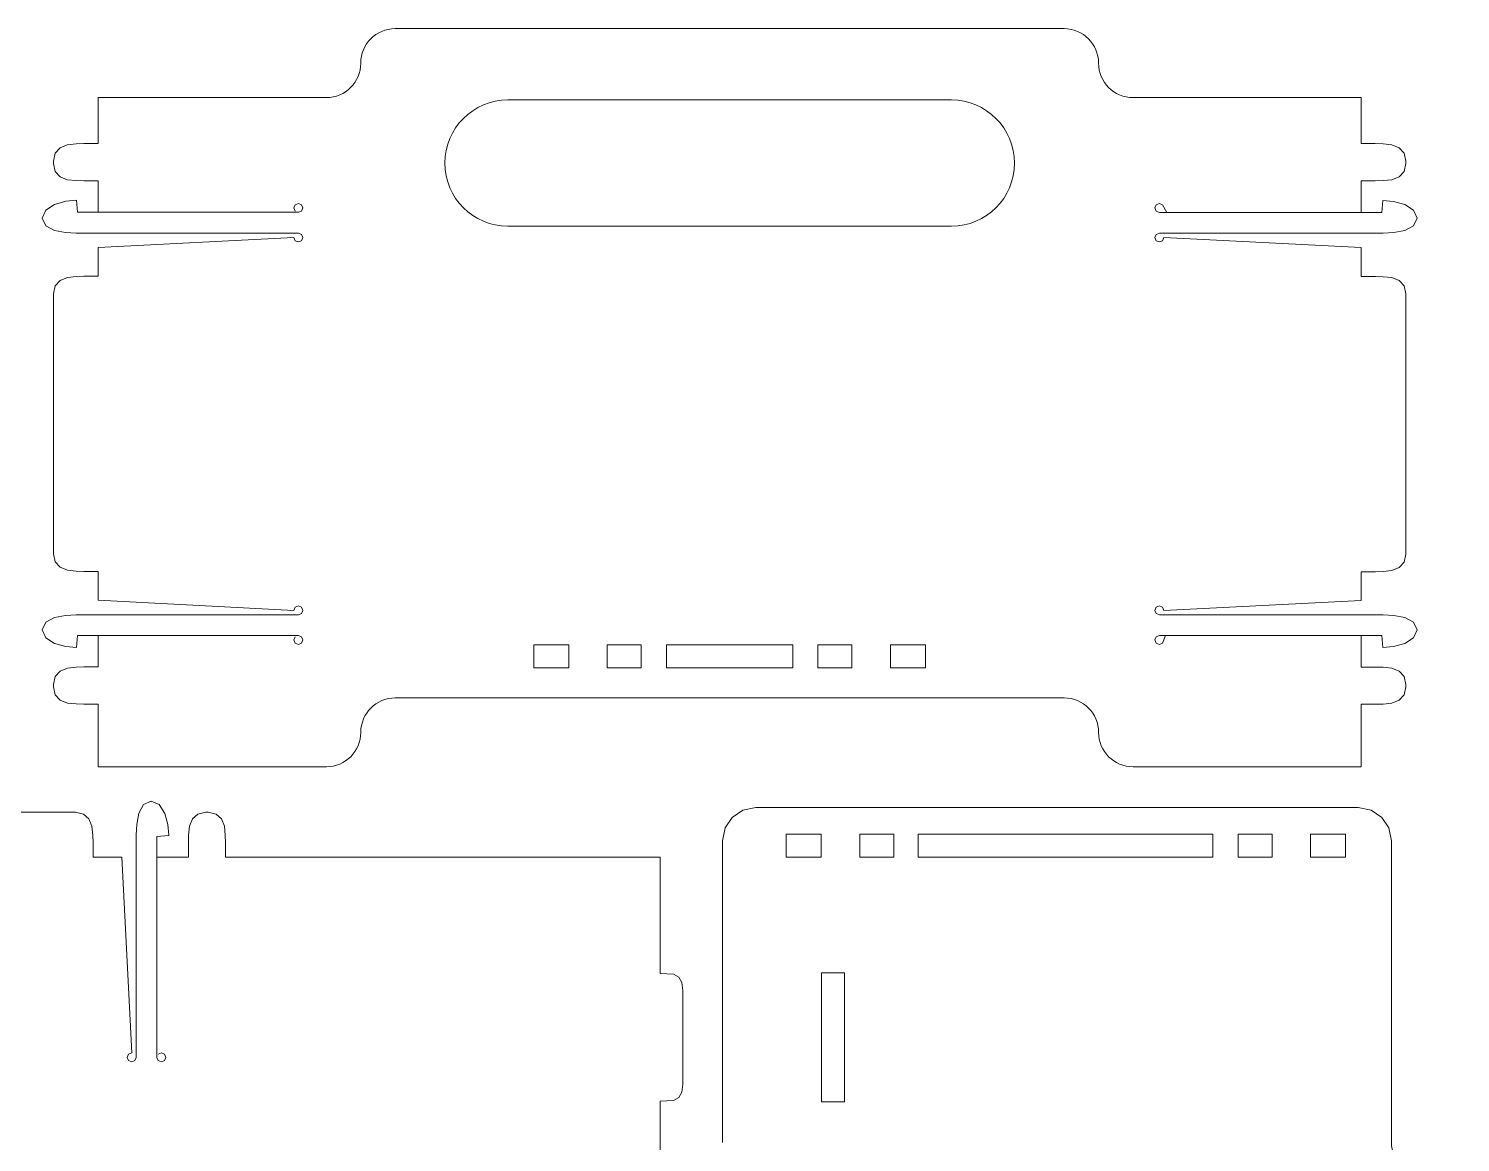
# Model space of a CAD drawing. Header units: millimetres. Extents: x -249 to 249, y -231 to 230.
# Drawn here: x 0 to 249.4, y 36.5 to 230.5 of the extents above; entities that cross this region are included whole.
import ezdxf

# ---------------------------------------------------------------- set-up
doc = ezdxf.new("R2010")
doc.units = ezdxf.units.MM
doc.header["$MEASUREMENT"] = 0
doc.layers.add('layer 1', color=7, linetype='Continuous')

msp = doc.modelspace()

# ---------------------------------------------------------------- linework, layer by layer
at = {"layer": 'layer 1', "lineweight": 9}
for points, knots in [([(63.8684, 230.4704), (60.5547, 230.4704), (57.8684, 227.7841), (57.8684, 224.4703), (57.8684, 224.4703), (57.8684, 221.1566), (55.1821, 218.4703), (51.8684, 218.4703)], [0, 0, 0, 0, 0.33333333, 0.33333333, 0.33333333, 0.33333333, 1, 1, 1, 1]), ([(192.4017, 218.4703), (189.088, 218.4703), (186.4017, 221.1566), (186.4017, 224.4703), (186.4017, 224.4703), (186.4017, 227.784), (183.7154, 230.4703), (180.4017, 230.4703)], [0, 0, 0, 0, 0.33333333, 0.33333333, 0.33333333, 0.33333333, 1, 1, 1, 1]), ([(51.8684, 218.4703), (51.8684, 218.4703), (12.1325, 218.4703), (12.1325, 218.4703), (12.1325, 218.4703), (12.1325, 218.4703), (12.1325, 210.4459), (12.1325, 210.4459), (12.1325, 210.4459), (12.1325, 210.4459), (9.6407, 210.4459), (9.6407, 210.4459), (9.6407, 210.4459), (9.6407, 210.4459), (8.2944, 210.3966), (8.2944, 210.3966), (8.2944, 210.3966), (8.2944, 210.3966), (6.7444, 210.2345), (6.7444, 210.2345), (6.7444, 210.2345), (6.7444, 210.2345), (5.4839, 209.7153), (5.4839, 209.7153), (5.4839, 209.7153), (5.4839, 209.7153), (4.6329, 208.7842), (4.6329, 208.7842), (4.6329, 208.7842), (4.6329, 208.7842), (4.319, 207.3882), (4.319, 207.3882), (4.319, 207.3882), (4.319, 207.3882), (4.319, 207.0132), (4.319, 207.0132), (4.319, 207.0132), (4.319, 207.0132), (4.6329, 205.6161), (4.6329, 205.6161), (4.6329, 205.6161), (4.6329, 205.6161), (5.4839, 204.6846), (5.4839, 204.6846), (5.4839, 204.6846), (5.4839, 204.6846), (6.7469, 204.1642), (6.7469, 204.1642), (6.7469, 204.1642), (6.7469, 204.1642), (8.2944, 204.0036), (8.2944, 204.0036), (8.2944, 204.0036), (8.2944, 204.0036), (9.6407, 203.9555), (9.6407, 203.9555), (9.6407, 203.9555), (9.6407, 203.9555), (12.1325, 203.9555), (12.1325, 203.9555), (12.1325, 203.9555), (12.1325, 203.9555), (12.1325, 198.4817), (12.1325, 198.4817)], [0, 0, 0, 0, 0.05882353, 0.05882353, 0.05882353, 0.05882353, 0.11764706, 0.11764706, 0.11764706, 0.11764706, 0.17647059, 0.17647059, 0.17647059, 0.17647059, 0.23529412, 0.23529412, 0.23529412, 0.23529412, 0.29411765, 0.29411765, 0.29411765, 0.29411765, 0.35294118, 0.35294118, 0.35294118, 0.35294118, 0.41176471, 0.41176471, 0.41176471, 0.41176471, 0.47058824, 0.47058824, 0.47058824, 0.47058824, 0.52941176, 0.52941176, 0.52941176, 0.52941176, 0.58823529, 0.58823529, 0.58823529, 0.58823529, 0.64705882, 0.64705882, 0.64705882, 0.64705882, 0.70588235, 0.70588235, 0.70588235, 0.70588235, 0.76470588, 0.76470588, 0.76470588, 0.76470588, 0.82352941, 0.82352941, 0.82352941, 0.82352941, 0.88235294, 0.88235294, 0.88235294, 0.88235294, 1, 1, 1, 1]), ([(83.5205, 218.0532), (77.4454, 218.0532), (72.5205, 213.1283), (72.5205, 207.0532), (72.5205, 207.0532), (72.5205, 200.9781), (77.4454, 196.0532), (83.5205, 196.0532)], [0, 0, 0, 0, 0.33333333, 0.33333333, 0.33333333, 0.33333333, 1, 1, 1, 1]), ([(160.7629, 196.0532), (166.838, 196.0532), (171.7629, 200.9781), (171.7629, 207.0532), (171.7629, 207.0532), (171.7629, 213.1283), (166.838, 218.0532), (160.7629, 218.0532)], [0, 0, 0, 0, 0.33333333, 0.33333333, 0.33333333, 0.33333333, 1, 1, 1, 1]), ([(232.1325, 198.4765), (232.1325, 198.4765), (232.1325, 203.9489), (232.1325, 203.9489), (232.1325, 203.9489), (232.1325, 203.9489), (234.6241, 203.9489), (234.6241, 203.9489), (234.6241, 203.9489), (234.6241, 203.9489), (235.9706, 203.9984), (235.9706, 203.9984), (235.9706, 203.9984), (235.9706, 203.9984), (237.5205, 204.1605), (237.5205, 204.1605), (237.5205, 204.1605), (237.5205, 204.1605), (238.7811, 204.681), (238.7811, 204.681), (238.7811, 204.681), (238.7811, 204.681), (239.6321, 205.6122), (239.6321, 205.6122), (239.6321, 205.6122), (239.6321, 205.6122), (239.946, 207.0081), (239.946, 207.0081), (239.946, 207.0081), (239.946, 207.0081), (239.946, 207.3858), (239.946, 207.3858), (239.946, 207.3858), (239.946, 207.3858), (239.6321, 208.7829), (239.6321, 208.7829), (239.6321, 208.7829), (239.6321, 208.7829), (238.7811, 209.7144), (238.7811, 209.7144), (238.7811, 209.7144), (238.7811, 209.7144), (237.518, 210.2343), (237.518, 210.2343), (237.518, 210.2343), (237.518, 210.2343), (235.9706, 210.3954), (235.9706, 210.3954), (235.9706, 210.3954), (235.9706, 210.3954), (234.6241, 210.4459), (234.6241, 210.4459), (234.6241, 210.4459), (234.6241, 210.4459), (232.1325, 210.4459), (232.1325, 210.4459), (232.1325, 210.4459), (232.1325, 210.4459), (232.1325, 218.4687), (232.1325, 218.4687), (232.1325, 218.4687), (232.1325, 218.4687), (192.4017, 218.4703), (192.4017, 218.4703)], [0, 0, 0, 0, 0.05882353, 0.05882353, 0.05882353, 0.05882353, 0.11764706, 0.11764706, 0.11764706, 0.11764706, 0.17647059, 0.17647059, 0.17647059, 0.17647059, 0.23529412, 0.23529412, 0.23529412, 0.23529412, 0.29411765, 0.29411765, 0.29411765, 0.29411765, 0.35294118, 0.35294118, 0.35294118, 0.35294118, 0.41176471, 0.41176471, 0.41176471, 0.41176471, 0.47058824, 0.47058824, 0.47058824, 0.47058824, 0.52941176, 0.52941176, 0.52941176, 0.52941176, 0.58823529, 0.58823529, 0.58823529, 0.58823529, 0.64705882, 0.64705882, 0.64705882, 0.64705882, 0.70588235, 0.70588235, 0.70588235, 0.70588235, 0.76470588, 0.76470588, 0.76470588, 0.76470588, 0.82352941, 0.82352941, 0.82352941, 0.82352941, 0.88235294, 0.88235294, 0.88235294, 0.88235294, 1, 1, 1, 1]), ([(47.0112, 128.3992), (47.0112, 128.3992), (47.5532, 128.6253), (47.5532, 128.6253), (47.5532, 128.6253), (47.5532, 128.6253), (47.7739, 129.1668), (47.7739, 129.1668), (47.7739, 129.1668), (47.7739, 129.1668), (47.5508, 129.7112), (47.5508, 129.7112), (47.5508, 129.7112), (47.5508, 129.7112), (47.0063, 129.9359), (47.0063, 129.9359), (47.0063, 129.9359), (47.0063, 129.9359), (46.4594, 129.7112), (46.4594, 129.7112), (46.4594, 129.7112), (46.4594, 129.7112), (46.2363, 129.1656), (46.2363, 129.1656), (46.2363, 129.1656), (46.2363, 129.1656), (12.1417, 130.9124), (12.1417, 130.9124), (12.1417, 130.9124), (12.1417, 130.9124), (12.1417, 135.9312), (12.1417, 135.9312), (12.1417, 135.9312), (12.1417, 135.9312), (9.65, 135.9312), (9.65, 135.9312), (9.65, 135.9312), (9.65, 135.9312), (8.3036, 135.9819), (8.3036, 135.9819), (8.3036, 135.9819), (8.3036, 135.9819), (6.7561, 136.143), (6.7561, 136.143), (6.7561, 136.143), (6.7561, 136.143), (5.4931, 136.6617), (5.4931, 136.6617), (5.4931, 136.6617), (5.4931, 136.6617), (4.6421, 137.5932), (4.6421, 137.5932), (4.6421, 137.5932), (4.6421, 137.5932), (4.3282, 138.9904), (4.3282, 138.9904), (4.3282, 138.9904), (4.3282, 138.9904), (4.3282, 184.3048), (4.3282, 184.3048), (4.3282, 184.3048), (4.3282, 184.3048), (4.6421, 185.6995), (4.6421, 185.6995), (4.6421, 185.6995), (4.6421, 185.6995), (5.4931, 186.6307), (5.4931, 186.6307), (5.4931, 186.6307), (5.4931, 186.6307), (6.7537, 187.1508), (6.7537, 187.1508), (6.7537, 187.1508), (6.7537, 187.1508), (8.3036, 187.3132), (8.3036, 187.3132), (8.3036, 187.3132), (8.3036, 187.3132), (9.65, 187.3623), (9.65, 187.3623), (9.65, 187.3623), (9.65, 187.3623), (12.1417, 187.3623), (12.1417, 187.3623), (12.1417, 187.3623), (12.1417, 187.3623), (12.1417, 192.3466), (12.1417, 192.3466), (12.1417, 192.3466), (12.1417, 192.3466), (46.2363, 194.0908), (46.2363, 194.0908), (46.2363, 194.0908), (46.2363, 194.0908), (46.4594, 193.5468), (46.4594, 193.5468), (46.4594, 193.5468), (46.4594, 193.5468), (47.0063, 193.3217), (47.0063, 193.3217), (47.0063, 193.3217), (47.0063, 193.3217), (47.5459, 193.5468), (47.5459, 193.5468), (47.5459, 193.5468), (47.5459, 193.5468), (47.7739, 194.0908), (47.7739, 194.0908), (47.7739, 194.0908), (47.7739, 194.0908), (47.5508, 194.6325), (47.5508, 194.6325), (47.5508, 194.6325), (47.5508, 194.6325), (47.0112, 194.8614), (47.0112, 194.8614), (47.0112, 194.8614), (47.0112, 194.8614), (8.2791, 194.8614), (8.2791, 194.8614), (8.2791, 194.8614), (8.2791, 194.8614), (6.4299, 194.9612), (6.4299, 194.9612), (6.4299, 194.9612), (6.4299, 194.9612), (4.5023, 195.343), (4.5023, 195.343), (4.5023, 195.343), (4.5023, 195.343), (2.9867, 196.1359), (2.9867, 196.1359), (2.9867, 196.1359), (2.9867, 196.1359), (2.3736, 197.4705), (2.3736, 197.4705), (2.3736, 197.4705), (2.3736, 197.4705), (2.9941, 198.8809), (2.9941, 198.8809), (2.9941, 198.8809), (2.9941, 198.8809), (4.5268, 199.8442), (4.5268, 199.8442), (4.5268, 199.8442), (4.5268, 199.8442), (6.4716, 200.3977), (6.4716, 200.3977), (6.4716, 200.3977), (6.4716, 200.3977), (8.3282, 200.5746), (8.3282, 200.5746), (8.3282, 200.5746), (8.3282, 200.5746), (8.3502, 200.5746), (8.3502, 200.5746), (8.3502, 200.5746), (8.3502, 200.5746), (8.5219, 198.4817), (8.5219, 198.4817), (8.5219, 198.4817), (8.5219, 198.4817), (47.0112, 198.4817), (47.0112, 198.4817), (47.0112, 198.4817), (47.0112, 198.4817), (47.5508, 198.7053), (47.5508, 198.7053), (47.5508, 198.7053), (47.5508, 198.7053), (47.7739, 199.2495), (47.7739, 199.2495), (47.7739, 199.2495), (47.7739, 199.2495), (47.5508, 199.7925), (47.5508, 199.7925), (47.5508, 199.7925), (47.5508, 199.7925), (47.0063, 200.0186), (47.0063, 200.0186), (47.0063, 200.0186), (47.0063, 200.0186), (46.4594, 199.7925), (46.4594, 199.7925), (46.4594, 199.7925), (46.4594, 199.7925), (46.2363, 199.2495), (46.2363, 199.2495)], [0, 0, 0, 0, 0.02083333, 0.02083333, 0.02083333, 0.02083333, 0.04166667, 0.04166667, 0.04166667, 0.04166667, 0.0625, 0.0625, 0.0625, 0.0625, 0.08333333, 0.08333333, 0.08333333, 0.08333333, 0.10416667, 0.10416667, 0.10416667, 0.10416667, 0.125, 0.125, 0.125, 0.125, 0.14583333, 0.14583333, 0.14583333, 0.14583333, 0.16666667, 0.16666667, 0.16666667, 0.16666667, 0.1875, 0.1875, 0.1875, 0.1875, 0.20833333, 0.20833333, 0.20833333, 0.20833333, 0.22916667, 0.22916667, 0.22916667, 0.22916667, 0.25, 0.25, 0.25, 0.25, 0.27083333, 0.27083333, 0.27083333, 0.27083333, 0.29166667, 0.29166667, 0.29166667, 0.29166667, 0.3125, 0.3125, 0.3125, 0.3125, 0.33333333, 0.33333333, 0.33333333, 0.33333333, 0.35416667, 0.35416667, 0.35416667, 0.35416667, 0.375, 0.375, 0.375, 0.375, 0.39583333, 0.39583333, 0.39583333, 0.39583333, 0.41666667, 0.41666667, 0.41666667, 0.41666667, 0.4375, 0.4375, 0.4375, 0.4375, 0.45833333, 0.45833333, 0.45833333, 0.45833333, 0.47916667, 0.47916667, 0.47916667, 0.47916667, 0.5, 0.5, 0.5, 0.5, 0.52083333, 0.52083333, 0.52083333, 0.52083333, 0.54166667, 0.54166667, 0.54166667, 0.54166667, 0.5625, 0.5625, 0.5625, 0.5625, 0.58333333, 0.58333333, 0.58333333, 0.58333333, 0.60416667, 0.60416667, 0.60416667, 0.60416667, 0.625, 0.625, 0.625, 0.625, 0.64583333, 0.64583333, 0.64583333, 0.64583333, 0.66666667, 0.66666667, 0.66666667, 0.66666667, 0.6875, 0.6875, 0.6875, 0.6875, 0.70833333, 0.70833333, 0.70833333, 0.70833333, 0.72916667, 0.72916667, 0.72916667, 0.72916667, 0.75, 0.75, 0.75, 0.75, 0.77083333, 0.77083333, 0.77083333, 0.77083333, 0.79166667, 0.79166667, 0.79166667, 0.79166667, 0.8125, 0.8125, 0.8125, 0.8125, 0.83333333, 0.83333333, 0.83333333, 0.83333333, 0.85416667, 0.85416667, 0.85416667, 0.85416667, 0.875, 0.875, 0.875, 0.875, 0.89583333, 0.89583333, 0.89583333, 0.89583333, 0.91666667, 0.91666667, 0.91666667, 0.91666667, 0.9375, 0.9375, 0.9375, 0.9375, 0.95833333, 0.95833333, 0.95833333, 0.95833333, 1, 1, 1, 1]), ([(198.3213, 198.4765), (198.3213, 198.4765), (197.5499, 199.7898), (197.5499, 199.7898), (197.5499, 199.7898), (197.5499, 199.7898), (197.003, 200.0145), (197.003, 200.0145), (197.003, 200.0145), (197.003, 200.0145), (196.4586, 199.7898), (196.4586, 199.7898), (196.4586, 199.7898), (196.4586, 199.7898), (196.2354, 199.2456), (196.2354, 199.2456), (196.2354, 199.2456), (196.2354, 199.2456), (196.4586, 198.7014), (196.4586, 198.7014), (196.4586, 198.7014), (196.4586, 198.7014), (196.9981, 198.4765), (196.9981, 198.4765), (196.9981, 198.4765), (196.9981, 198.4765), (235.7615, 198.4765), (235.7615, 198.4765), (235.7615, 198.4765), (235.7615, 198.4765), (235.9553, 200.5694), (235.9553, 200.5694), (235.9553, 200.5694), (235.9553, 200.5694), (237.8118, 200.3938), (237.8118, 200.3938), (237.8118, 200.3938), (237.8118, 200.3938), (239.7566, 199.8403), (239.7566, 199.8403), (239.7566, 199.8403), (239.7566, 199.8403), (241.2893, 198.8758), (241.2893, 198.8758), (241.2893, 198.8758), (241.2893, 198.8758), (241.9098, 197.4639), (241.9098, 197.4639), (241.9098, 197.4639), (241.9098, 197.4639), (241.2967, 196.1322), (241.2967, 196.1322), (241.2967, 196.1322), (241.2967, 196.1322), (239.7811, 195.3379), (239.7811, 195.3379), (239.7811, 195.3379), (239.7811, 195.3379), (237.8535, 194.956), (237.8535, 194.956), (237.8535, 194.956), (237.8535, 194.956), (236.0043, 194.8562), (236.0043, 194.8562)], [0, 0, 0, 0, 0.05882353, 0.05882353, 0.05882353, 0.05882353, 0.11764706, 0.11764706, 0.11764706, 0.11764706, 0.17647059, 0.17647059, 0.17647059, 0.17647059, 0.23529412, 0.23529412, 0.23529412, 0.23529412, 0.29411765, 0.29411765, 0.29411765, 0.29411765, 0.35294118, 0.35294118, 0.35294118, 0.35294118, 0.41176471, 0.41176471, 0.41176471, 0.41176471, 0.47058824, 0.47058824, 0.47058824, 0.47058824, 0.52941176, 0.52941176, 0.52941176, 0.52941176, 0.58823529, 0.58823529, 0.58823529, 0.58823529, 0.64705882, 0.64705882, 0.64705882, 0.64705882, 0.70588235, 0.70588235, 0.70588235, 0.70588235, 0.76470588, 0.76470588, 0.76470588, 0.76470588, 0.82352941, 0.82352941, 0.82352941, 0.82352941, 0.88235294, 0.88235294, 0.88235294, 0.88235294, 1, 1, 1, 1]), ([(196.9981, 194.8547), (196.9981, 194.8547), (196.4561, 194.6286), (196.4561, 194.6286), (196.4561, 194.6286), (196.4561, 194.6286), (196.2354, 194.0871), (196.2354, 194.0871), (196.2354, 194.0871), (196.2354, 194.0871), (196.4586, 193.5427), (196.4586, 193.5427), (196.4586, 193.5427), (196.4586, 193.5427), (197.003, 193.318), (197.003, 193.318), (197.003, 193.318), (197.003, 193.318), (197.5499, 193.5427), (197.5499, 193.5427), (197.5499, 193.5427), (197.5499, 193.5427), (197.7731, 194.0883), (197.7731, 194.0883), (197.7731, 194.0883), (197.7731, 194.0883), (232.1417, 192.3415), (232.1417, 192.3415), (232.1417, 192.3415), (232.1417, 192.3415), (232.1417, 187.3228), (232.1417, 187.3228), (232.1417, 187.3228), (232.1417, 187.3228), (234.6334, 187.3228), (234.6334, 187.3228), (234.6334, 187.3228), (234.6334, 187.3228), (235.9798, 187.272), (235.9798, 187.272), (235.9798, 187.272), (235.9798, 187.272), (237.5273, 187.1109), (237.5273, 187.1109), (237.5273, 187.1109), (237.5273, 187.1109), (238.7903, 186.5922), (238.7903, 186.5922), (238.7903, 186.5922), (238.7903, 186.5922), (239.6413, 185.6607), (239.6413, 185.6607), (239.6413, 185.6607), (239.6413, 185.6607), (239.9552, 184.2636), (239.9552, 184.2636), (239.9552, 184.2636), (239.9552, 184.2636), (239.9552, 138.9491), (239.9552, 138.9491), (239.9552, 138.9491), (239.9552, 138.9491), (239.6413, 137.5544), (239.6413, 137.5544), (239.6413, 137.5544), (239.6413, 137.5544), (238.7903, 136.6232), (238.7903, 136.6232), (238.7903, 136.6232), (238.7903, 136.6232), (237.5298, 136.1031), (237.5298, 136.1031), (237.5298, 136.1031), (237.5298, 136.1031), (235.9798, 135.9407), (235.9798, 135.9407), (235.9798, 135.9407), (235.9798, 135.9407), (234.6334, 135.8917), (234.6334, 135.8917), (234.6334, 135.8917), (234.6334, 135.8917), (232.1417, 135.8917), (232.1417, 135.8917), (232.1417, 135.8917), (232.1417, 135.8917), (232.1417, 130.9073), (232.1417, 130.9073), (232.1417, 130.9073), (232.1417, 130.9073), (197.7731, 129.1631), (197.7731, 129.1631), (197.7731, 129.1631), (197.7731, 129.1631), (197.5499, 129.7071), (197.5499, 129.7071), (197.5499, 129.7071), (197.5499, 129.7071), (197.003, 129.9322), (197.003, 129.9322), (197.003, 129.9322), (197.003, 129.9322), (196.4635, 129.7071), (196.4635, 129.7071), (196.4635, 129.7071), (196.4635, 129.7071), (196.2354, 129.1631), (196.2354, 129.1631), (196.2354, 129.1631), (196.2354, 129.1631), (196.4586, 128.6214), (196.4586, 128.6214), (196.4586, 128.6214), (196.4586, 128.6214), (196.9981, 128.3926), (196.9981, 128.3926), (196.9981, 128.3926), (196.9981, 128.3926), (236.0043, 128.3926), (236.0043, 128.3926), (236.0043, 128.3926), (236.0043, 128.3926), (237.8535, 128.2928), (237.8535, 128.2928), (237.8535, 128.2928), (237.8535, 128.2928), (239.7811, 127.9109), (239.7811, 127.9109), (239.7811, 127.9109), (239.7811, 127.9109), (241.2967, 127.118), (241.2967, 127.118), (241.2967, 127.118), (241.2967, 127.118), (241.9098, 125.7834), (241.9098, 125.7834), (241.9098, 125.7834), (241.9098, 125.7834), (241.2893, 124.373), (241.2893, 124.373), (241.2893, 124.373), (241.2893, 124.373), (239.7566, 123.4097), (239.7566, 123.4097), (239.7566, 123.4097), (239.7566, 123.4097), (237.8118, 122.8562), (237.8118, 122.8562), (237.8118, 122.8562), (237.8118, 122.8562), (235.9553, 122.6794), (235.9553, 122.6794), (235.9553, 122.6794), (235.9553, 122.6794), (235.9332, 122.6794), (235.9332, 122.6794), (235.9332, 122.6794), (235.9332, 122.6794), (235.7615, 124.7723), (235.7615, 124.7723), (235.7615, 124.7723), (235.7615, 124.7723), (196.9981, 124.7723), (196.9981, 124.7723), (196.9981, 124.7723), (196.9981, 124.7723), (196.4586, 124.5486), (196.4586, 124.5486), (196.4586, 124.5486), (196.4586, 124.5486), (196.2354, 124.0044), (196.2354, 124.0044), (196.2354, 124.0044), (196.2354, 124.0044), (196.4586, 123.4614), (196.4586, 123.4614), (196.4586, 123.4614), (196.4586, 123.4614), (197.003, 123.2353), (197.003, 123.2353), (197.003, 123.2353), (197.003, 123.2353), (197.5499, 123.4614), (197.5499, 123.4614), (197.5499, 123.4614), (197.5499, 123.4614), (198.0737, 124.7723), (198.0737, 124.7723)], [0, 0, 0, 0, 0.02083333, 0.02083333, 0.02083333, 0.02083333, 0.04166667, 0.04166667, 0.04166667, 0.04166667, 0.0625, 0.0625, 0.0625, 0.0625, 0.08333333, 0.08333333, 0.08333333, 0.08333333, 0.10416667, 0.10416667, 0.10416667, 0.10416667, 0.125, 0.125, 0.125, 0.125, 0.14583333, 0.14583333, 0.14583333, 0.14583333, 0.16666667, 0.16666667, 0.16666667, 0.16666667, 0.1875, 0.1875, 0.1875, 0.1875, 0.20833333, 0.20833333, 0.20833333, 0.20833333, 0.22916667, 0.22916667, 0.22916667, 0.22916667, 0.25, 0.25, 0.25, 0.25, 0.27083333, 0.27083333, 0.27083333, 0.27083333, 0.29166667, 0.29166667, 0.29166667, 0.29166667, 0.3125, 0.3125, 0.3125, 0.3125, 0.33333333, 0.33333333, 0.33333333, 0.33333333, 0.35416667, 0.35416667, 0.35416667, 0.35416667, 0.375, 0.375, 0.375, 0.375, 0.39583333, 0.39583333, 0.39583333, 0.39583333, 0.41666667, 0.41666667, 0.41666667, 0.41666667, 0.4375, 0.4375, 0.4375, 0.4375, 0.45833333, 0.45833333, 0.45833333, 0.45833333, 0.47916667, 0.47916667, 0.47916667, 0.47916667, 0.5, 0.5, 0.5, 0.5, 0.52083333, 0.52083333, 0.52083333, 0.52083333, 0.54166667, 0.54166667, 0.54166667, 0.54166667, 0.5625, 0.5625, 0.5625, 0.5625, 0.58333333, 0.58333333, 0.58333333, 0.58333333, 0.60416667, 0.60416667, 0.60416667, 0.60416667, 0.625, 0.625, 0.625, 0.625, 0.64583333, 0.64583333, 0.64583333, 0.64583333, 0.66666667, 0.66666667, 0.66666667, 0.66666667, 0.6875, 0.6875, 0.6875, 0.6875, 0.70833333, 0.70833333, 0.70833333, 0.70833333, 0.72916667, 0.72916667, 0.72916667, 0.72916667, 0.75, 0.75, 0.75, 0.75, 0.77083333, 0.77083333, 0.77083333, 0.77083333, 0.79166667, 0.79166667, 0.79166667, 0.79166667, 0.8125, 0.8125, 0.8125, 0.8125, 0.83333333, 0.83333333, 0.83333333, 0.83333333, 0.85416667, 0.85416667, 0.85416667, 0.85416667, 0.875, 0.875, 0.875, 0.875, 0.89583333, 0.89583333, 0.89583333, 0.89583333, 0.91666667, 0.91666667, 0.91666667, 0.91666667, 0.9375, 0.9375, 0.9375, 0.9375, 0.95833333, 0.95833333, 0.95833333, 0.95833333, 1, 1, 1, 1]), ([(46.2363, 124.0083), (46.2363, 124.0083), (46.4594, 123.4641), (46.4594, 123.4641), (46.4594, 123.4641), (46.4594, 123.4641), (47.0063, 123.2395), (47.0063, 123.2395), (47.0063, 123.2395), (47.0063, 123.2395), (47.5508, 123.4641), (47.5508, 123.4641), (47.5508, 123.4641), (47.5508, 123.4641), (47.7739, 124.0083), (47.7739, 124.0083), (47.7739, 124.0083), (47.7739, 124.0083), (47.5508, 124.5525), (47.5508, 124.5525), (47.5508, 124.5525), (47.5508, 124.5525), (47.0112, 124.7774), (47.0112, 124.7774), (47.0112, 124.7774), (47.0112, 124.7774), (8.5219, 124.7774), (8.5219, 124.7774), (8.5219, 124.7774), (8.5219, 124.7774), (8.3282, 122.6845), (8.3282, 122.6845), (8.3282, 122.6845), (8.3282, 122.6845), (6.4716, 122.8601), (6.4716, 122.8601), (6.4716, 122.8601), (6.4716, 122.8601), (4.5268, 123.4136), (4.5268, 123.4136), (4.5268, 123.4136), (4.5268, 123.4136), (2.9941, 124.3782), (2.9941, 124.3782), (2.9941, 124.3782), (2.9941, 124.3782), (2.3736, 125.79), (2.3736, 125.79), (2.3736, 125.79), (2.3736, 125.79), (2.9867, 127.1217), (2.9867, 127.1217), (2.9867, 127.1217), (2.9867, 127.1217), (4.5023, 127.9161), (4.5023, 127.9161), (4.5023, 127.9161), (4.5023, 127.9161), (6.4299, 128.2979), (6.4299, 128.2979), (6.4299, 128.2979), (6.4299, 128.2979), (8.2791, 128.3977), (8.2791, 128.3977)], [0, 0, 0, 0, 0.05882353, 0.05882353, 0.05882353, 0.05882353, 0.11764706, 0.11764706, 0.11764706, 0.11764706, 0.17647059, 0.17647059, 0.17647059, 0.17647059, 0.23529412, 0.23529412, 0.23529412, 0.23529412, 0.29411765, 0.29411765, 0.29411765, 0.29411765, 0.35294118, 0.35294118, 0.35294118, 0.35294118, 0.41176471, 0.41176471, 0.41176471, 0.41176471, 0.47058824, 0.47058824, 0.47058824, 0.47058824, 0.52941176, 0.52941176, 0.52941176, 0.52941176, 0.58823529, 0.58823529, 0.58823529, 0.58823529, 0.64705882, 0.64705882, 0.64705882, 0.64705882, 0.70588235, 0.70588235, 0.70588235, 0.70588235, 0.76470588, 0.76470588, 0.76470588, 0.76470588, 0.82352941, 0.82352941, 0.82352941, 0.82352941, 0.88235294, 0.88235294, 0.88235294, 0.88235294, 1, 1, 1, 1]), ([(12.1417, 124.7774), (12.1417, 124.7774), (12.1417, 119.305), (12.1417, 119.305), (12.1417, 119.305), (12.1417, 119.305), (9.65, 119.305), (9.65, 119.305), (9.65, 119.305), (9.65, 119.305), (8.3036, 119.2555), (8.3036, 119.2555), (8.3036, 119.2555), (8.3036, 119.2555), (6.7537, 119.0934), (6.7537, 119.0934), (6.7537, 119.0934), (6.7537, 119.0934), (5.4931, 118.573), (5.4931, 118.573), (5.4931, 118.573), (5.4931, 118.573), (4.6421, 117.6418), (4.6421, 117.6418), (4.6421, 117.6418), (4.6421, 117.6418), (4.3282, 116.2458), (4.3282, 116.2458), (4.3282, 116.2458), (4.3282, 116.2458), (4.3282, 115.8682), (4.3282, 115.8682), (4.3282, 115.8682), (4.3282, 115.8682), (4.6421, 114.471), (4.6421, 114.471), (4.6421, 114.471), (4.6421, 114.471), (5.4931, 113.5396), (5.4931, 113.5396), (5.4931, 113.5396), (5.4931, 113.5396), (6.7561, 113.0196), (6.7561, 113.0196), (6.7561, 113.0196), (6.7561, 113.0196), (8.3036, 112.8585), (8.3036, 112.8585), (8.3036, 112.8585), (8.3036, 112.8585), (9.65, 112.808), (9.65, 112.808), (9.65, 112.808), (9.65, 112.808), (12.1417, 112.808), (12.1417, 112.808), (12.1417, 112.808), (12.1417, 112.808), (12.1417, 101.918), (12.1417, 101.918), (12.1417, 101.918), (12.1417, 101.918), (51.8776, 101.918), (51.8776, 101.918)], [0, 0, 0, 0, 0.05882353, 0.05882353, 0.05882353, 0.05882353, 0.11764706, 0.11764706, 0.11764706, 0.11764706, 0.17647059, 0.17647059, 0.17647059, 0.17647059, 0.23529412, 0.23529412, 0.23529412, 0.23529412, 0.29411765, 0.29411765, 0.29411765, 0.29411765, 0.35294118, 0.35294118, 0.35294118, 0.35294118, 0.41176471, 0.41176471, 0.41176471, 0.41176471, 0.47058824, 0.47058824, 0.47058824, 0.47058824, 0.52941176, 0.52941176, 0.52941176, 0.52941176, 0.58823529, 0.58823529, 0.58823529, 0.58823529, 0.64705882, 0.64705882, 0.64705882, 0.64705882, 0.70588235, 0.70588235, 0.70588235, 0.70588235, 0.76470588, 0.76470588, 0.76470588, 0.76470588, 0.82352941, 0.82352941, 0.82352941, 0.82352941, 0.88235294, 0.88235294, 0.88235294, 0.88235294, 1, 1, 1, 1]), ([(192.411, 101.918), (192.411, 101.918), (232.1417, 101.918), (232.1417, 101.918), (232.1417, 101.918), (232.1417, 101.918), (232.1417, 112.808), (232.1417, 112.808), (232.1417, 112.808), (232.1417, 112.808), (234.6334, 112.808), (234.6334, 112.808), (234.6334, 112.808), (234.6334, 112.808), (235.9798, 112.8573), (235.9798, 112.8573), (235.9798, 112.8573), (235.9798, 112.8573), (237.5298, 113.0194), (237.5298, 113.0194), (237.5298, 113.0194), (237.5298, 113.0194), (238.7903, 113.5386), (238.7903, 113.5386), (238.7903, 113.5386), (238.7903, 113.5386), (239.6413, 114.4698), (239.6413, 114.4698), (239.6413, 114.4698), (239.6413, 114.4698), (239.9552, 115.8657), (239.9552, 115.8657), (239.9552, 115.8657), (239.9552, 115.8657), (239.9552, 116.2407), (239.9552, 116.2407), (239.9552, 116.2407), (239.9552, 116.2407), (239.6413, 117.6378), (239.6413, 117.6378), (239.6413, 117.6378), (239.6413, 117.6378), (238.7903, 118.5693), (238.7903, 118.5693), (238.7903, 118.5693), (238.7903, 118.5693), (237.5273, 119.0897), (237.5273, 119.0897), (237.5273, 119.0897), (237.5273, 119.0897), (235.9798, 119.2503), (235.9798, 119.2503), (235.9798, 119.2503), (235.9798, 119.2503), (234.6334, 119.2984), (234.6334, 119.2984), (234.6334, 119.2984), (234.6334, 119.2984), (232.1417, 119.2984), (232.1417, 119.2984), (232.1417, 119.2984), (232.1417, 119.2984), (232.1417, 124.7723), (232.1417, 124.7723)], [0, 0, 0, 0, 0.05882353, 0.05882353, 0.05882353, 0.05882353, 0.11764706, 0.11764706, 0.11764706, 0.11764706, 0.17647059, 0.17647059, 0.17647059, 0.17647059, 0.23529412, 0.23529412, 0.23529412, 0.23529412, 0.29411765, 0.29411765, 0.29411765, 0.29411765, 0.35294118, 0.35294118, 0.35294118, 0.35294118, 0.41176471, 0.41176471, 0.41176471, 0.41176471, 0.47058824, 0.47058824, 0.47058824, 0.47058824, 0.52941176, 0.52941176, 0.52941176, 0.52941176, 0.58823529, 0.58823529, 0.58823529, 0.58823529, 0.64705882, 0.64705882, 0.64705882, 0.64705882, 0.70588235, 0.70588235, 0.70588235, 0.70588235, 0.76470588, 0.76470588, 0.76470588, 0.76470588, 0.82352941, 0.82352941, 0.82352941, 0.82352941, 0.88235294, 0.88235294, 0.88235294, 0.88235294, 1, 1, 1, 1]), ([(94.1134, 123.1757), (94.1134, 123.1757), (88.0313, 123.1757), (88.0313, 123.1757), (88.0313, 123.1757), (88.0313, 123.1757), (88.0313, 119.1758), (88.0313, 119.1758), (88.0313, 119.1758), (88.0313, 119.1758), (94.1134, 119.1758), (94.1134, 119.1758), (94.1134, 119.1758), (94.1134, 119.1758), (94.1134, 123.1757), (94.1134, 123.1757)], [0, 0, 0, 0, 0.2, 0.2, 0.2, 0.2, 0.4, 0.4, 0.4, 0.4, 0.6, 0.6, 0.6, 0.6, 1, 1, 1, 1]), ([(106.7401, 123.1757), (106.7401, 123.1757), (100.802, 123.1757), (100.802, 123.1757), (100.802, 123.1757), (100.802, 123.1757), (100.802, 119.1758), (100.802, 119.1758), (100.802, 119.1758), (100.802, 119.1758), (106.7401, 119.1758), (106.7401, 119.1758), (106.7401, 119.1758), (106.7401, 119.1758), (106.7401, 123.1757), (106.7401, 123.1757)], [0, 0, 0, 0, 0.2, 0.2, 0.2, 0.2, 0.4, 0.4, 0.4, 0.4, 0.6, 0.6, 0.6, 0.6, 1, 1, 1, 1]), ([(133.1299, 123.1757), (133.1299, 123.1757), (111.1165, 123.1757), (111.1165, 123.1757), (111.1165, 123.1757), (111.1165, 123.1757), (111.1165, 119.1758), (111.1165, 119.1758), (111.1165, 119.1758), (111.1165, 119.1758), (133.1299, 119.1758), (133.1299, 119.1758), (133.1299, 119.1758), (133.1299, 119.1758), (133.1299, 123.1757), (133.1299, 123.1757)], [0, 0, 0, 0, 0.2, 0.2, 0.2, 0.2, 0.4, 0.4, 0.4, 0.4, 0.6, 0.6, 0.6, 0.6, 1, 1, 1, 1]), ([(143.4444, 123.1757), (143.4444, 123.1757), (137.5061, 123.1757), (137.5061, 123.1757), (137.5061, 123.1757), (137.5061, 123.1757), (137.5061, 119.1758), (137.5061, 119.1758), (137.5061, 119.1758), (137.5061, 119.1758), (143.4444, 119.1758), (143.4444, 119.1758), (143.4444, 119.1758), (143.4444, 119.1758), (143.4444, 123.1757), (143.4444, 123.1757)], [0, 0, 0, 0, 0.2, 0.2, 0.2, 0.2, 0.4, 0.4, 0.4, 0.4, 0.6, 0.6, 0.6, 0.6, 1, 1, 1, 1]), ([(156.2521, 123.1757), (156.2521, 123.1757), (150.1676, 123.1757), (150.1676, 123.1757), (150.1676, 123.1757), (150.1676, 123.1757), (150.1676, 119.1758), (150.1676, 119.1758), (150.1676, 119.1758), (150.1676, 119.1758), (156.2521, 119.1758), (156.2521, 119.1758), (156.2521, 119.1758), (156.2521, 119.1758), (156.2521, 123.1757), (156.2521, 123.1757)], [0, 0, 0, 0, 0.2, 0.2, 0.2, 0.2, 0.4, 0.4, 0.4, 0.4, 0.6, 0.6, 0.6, 0.6, 1, 1, 1, 1]), ([(51.8776, 101.918), (55.1913, 101.918), (57.8776, 104.6043), (57.8776, 107.918), (57.8776, 107.918), (57.8776, 111.2317), (60.5639, 113.918), (63.8776, 113.918)], [0, 0, 0, 0, 0.33333333, 0.33333333, 0.33333333, 0.33333333, 1, 1, 1, 1]), ([(180.411, 113.9179), (183.7247, 113.9179), (186.411, 111.2317), (186.411, 107.918), (186.411, 107.918), (186.411, 104.6043), (189.0972, 101.918), (192.411, 101.918)], [0, 0, 0, 0, 0.33333333, 0.33333333, 0.33333333, 0.33333333, 1, 1, 1, 1]), ([(-18.7141, 51.317), (-18.7141, 51.317), (-18.488, 50.775), (-18.488, 50.775), (-18.488, 50.775), (-18.488, 50.775), (-17.9465, 50.5543), (-17.9465, 50.5543), (-17.9465, 50.5543), (-17.9465, 50.5543), (-17.4021, 50.7775), (-17.4021, 50.7775), (-17.4021, 50.7775), (-17.4021, 50.7775), (-17.1774, 51.3219), (-17.1774, 51.3219), (-17.1774, 51.3219), (-17.1774, 51.3219), (-17.4021, 51.8688), (-17.4021, 51.8688), (-17.4021, 51.8688), (-17.4021, 51.8688), (-17.9477, 52.092), (-17.9477, 52.092), (-17.9477, 52.092), (-17.9477, 52.092), (-16.2009, 86.1873), (-16.2009, 86.1873), (-16.2009, 86.1873), (-16.2009, 86.1873), (-11.1821, 86.1873), (-11.1821, 86.1873), (-11.1821, 86.1873), (-11.1821, 86.1873), (-11.1821, 88.6789), (-11.1821, 88.6789), (-11.1821, 88.6789), (-11.1821, 88.6789), (-11.1314, 90.0254), (-11.1314, 90.0254), (-11.1314, 90.0254), (-11.1314, 90.0254), (-10.9703, 91.5729), (-10.9703, 91.5729), (-10.9703, 91.5729), (-10.9703, 91.5729), (-10.4516, 92.8359), (-10.4516, 92.8359), (-10.4516, 92.8359), (-10.4516, 92.8359), (-9.5201, 93.6869), (-9.5201, 93.6869), (-9.5201, 93.6869), (-9.5201, 93.6869), (-8.123, 94.0008), (-8.123, 94.0008), (-8.123, 94.0008), (-8.123, 94.0008), (8.1853, 94.0008), (8.1853, 94.0008), (8.1853, 94.0008), (8.1853, 94.0008), (9.58, 93.6869), (9.58, 93.6869), (9.58, 93.6869), (9.58, 93.6869), (10.5112, 92.8359), (10.5112, 92.8359), (10.5112, 92.8359), (10.5112, 92.8359), (11.0314, 91.5753), (11.0314, 91.5753), (11.0314, 91.5753), (11.0314, 91.5753), (11.1937, 90.0254), (11.1937, 90.0254), (11.1937, 90.0254), (11.1937, 90.0254), (11.2428, 88.6789), (11.2428, 88.6789), (11.2428, 88.6789), (11.2428, 88.6789), (11.2428, 86.1873), (11.2428, 86.1873), (11.2428, 86.1873), (11.2428, 86.1873), (16.2272, 86.1873), (16.2272, 86.1873), (16.2272, 86.1873), (16.2272, 86.1873), (17.9713, 52.092), (17.9713, 52.092), (17.9713, 52.092), (17.9713, 52.092), (17.4274, 51.8688), (17.4274, 51.8688), (17.4274, 51.8688), (17.4274, 51.8688), (17.2023, 51.3219), (17.2023, 51.3219), (17.2023, 51.3219), (17.2023, 51.3219), (17.4274, 50.7824), (17.4274, 50.7824), (17.4274, 50.7824), (17.4274, 50.7824), (17.9713, 50.5543), (17.9713, 50.5543), (17.9713, 50.5543), (17.9713, 50.5543), (18.5131, 50.7775), (18.5131, 50.7775), (18.5131, 50.7775), (18.5131, 50.7775), (18.7419, 51.317), (18.7419, 51.317), (18.7419, 51.317), (18.7419, 51.317), (18.7419, 90.0499), (18.7419, 90.0499), (18.7419, 90.0499), (18.7419, 90.0499), (18.8417, 91.899), (18.8417, 91.899), (18.8417, 91.899), (18.8417, 91.899), (19.2236, 93.8266), (19.2236, 93.8266), (19.2236, 93.8266), (19.2236, 93.8266), (20.0164, 95.3423), (20.0164, 95.3423), (20.0164, 95.3423), (20.0164, 95.3423), (21.3511, 95.9554), (21.3511, 95.9554), (21.3511, 95.9554), (21.3511, 95.9554), (22.7615, 95.3349), (22.7615, 95.3349), (22.7615, 95.3349), (22.7615, 95.3349), (23.7248, 93.8021), (23.7248, 93.8021), (23.7248, 93.8021), (23.7248, 93.8021), (24.2783, 91.8573), (24.2783, 91.8573), (24.2783, 91.8573), (24.2783, 91.8573), (24.4551, 90.0008), (24.4551, 90.0008), (24.4551, 90.0008), (24.4551, 90.0008), (24.4551, 89.9788), (24.4551, 89.9788), (24.4551, 89.9788), (24.4551, 89.9788), (22.3622, 89.8071), (22.3622, 89.8071), (22.3622, 89.8071), (22.3622, 89.8071), (22.3622, 51.317), (22.3622, 51.317), (22.3622, 51.317), (22.3622, 51.317), (22.5859, 50.7775), (22.5859, 50.7775), (22.5859, 50.7775), (22.5859, 50.7775), (23.1301, 50.5543), (23.1301, 50.5543), (23.1301, 50.5543), (23.1301, 50.5543), (23.673, 50.7775), (23.673, 50.7775), (23.673, 50.7775), (23.673, 50.7775), (23.8992, 51.3219), (23.8992, 51.3219), (23.8992, 51.3219), (23.8992, 51.3219), (23.673, 51.8688), (23.673, 51.8688), (23.673, 51.8688), (23.673, 51.8688), (23.1301, 52.092), (23.1301, 52.092)], [0, 0, 0, 0, 0.02083333, 0.02083333, 0.02083333, 0.02083333, 0.04166667, 0.04166667, 0.04166667, 0.04166667, 0.0625, 0.0625, 0.0625, 0.0625, 0.08333333, 0.08333333, 0.08333333, 0.08333333, 0.10416667, 0.10416667, 0.10416667, 0.10416667, 0.125, 0.125, 0.125, 0.125, 0.14583333, 0.14583333, 0.14583333, 0.14583333, 0.16666667, 0.16666667, 0.16666667, 0.16666667, 0.1875, 0.1875, 0.1875, 0.1875, 0.20833333, 0.20833333, 0.20833333, 0.20833333, 0.22916667, 0.22916667, 0.22916667, 0.22916667, 0.25, 0.25, 0.25, 0.25, 0.27083333, 0.27083333, 0.27083333, 0.27083333, 0.29166667, 0.29166667, 0.29166667, 0.29166667, 0.3125, 0.3125, 0.3125, 0.3125, 0.33333333, 0.33333333, 0.33333333, 0.33333333, 0.35416667, 0.35416667, 0.35416667, 0.35416667, 0.375, 0.375, 0.375, 0.375, 0.39583333, 0.39583333, 0.39583333, 0.39583333, 0.41666667, 0.41666667, 0.41666667, 0.41666667, 0.4375, 0.4375, 0.4375, 0.4375, 0.45833333, 0.45833333, 0.45833333, 0.45833333, 0.47916667, 0.47916667, 0.47916667, 0.47916667, 0.5, 0.5, 0.5, 0.5, 0.52083333, 0.52083333, 0.52083333, 0.52083333, 0.54166667, 0.54166667, 0.54166667, 0.54166667, 0.5625, 0.5625, 0.5625, 0.5625, 0.58333333, 0.58333333, 0.58333333, 0.58333333, 0.60416667, 0.60416667, 0.60416667, 0.60416667, 0.625, 0.625, 0.625, 0.625, 0.64583333, 0.64583333, 0.64583333, 0.64583333, 0.66666667, 0.66666667, 0.66666667, 0.66666667, 0.6875, 0.6875, 0.6875, 0.6875, 0.70833333, 0.70833333, 0.70833333, 0.70833333, 0.72916667, 0.72916667, 0.72916667, 0.72916667, 0.75, 0.75, 0.75, 0.75, 0.77083333, 0.77083333, 0.77083333, 0.77083333, 0.79166667, 0.79166667, 0.79166667, 0.79166667, 0.8125, 0.8125, 0.8125, 0.8125, 0.83333333, 0.83333333, 0.83333333, 0.83333333, 0.85416667, 0.85416667, 0.85416667, 0.85416667, 0.875, 0.875, 0.875, 0.875, 0.89583333, 0.89583333, 0.89583333, 0.89583333, 0.91666667, 0.91666667, 0.91666667, 0.91666667, 0.9375, 0.9375, 0.9375, 0.9375, 0.95833333, 0.95833333, 0.95833333, 0.95833333, 1, 1, 1, 1]), ([(237.4412, 36.5192), (237.4412, 36.5192), (237.4411, 89.0144), (237.4411, 89.0144), (237.4411, 89.0144), (237.4411, 89.0144), (236.985, 91.2657), (236.985, 91.2657), (236.985, 91.2657), (236.985, 91.2657), (235.7391, 93.1075), (235.7391, 93.1075), (235.7391, 93.1075), (235.7391, 93.1075), (233.8973, 94.3509), (233.8973, 94.3509), (233.8973, 94.3509), (233.8973, 94.3509), (231.6485, 94.8071), (231.6485, 94.8071), (231.6485, 94.8071), (231.6485, 94.8071), (126.6815, 94.8071), (126.6815, 94.8071), (126.6815, 94.8071), (126.6815, 94.8071), (124.4326, 94.3509), (124.4326, 94.3509), (124.4326, 94.3509), (124.4326, 94.3509), (122.5908, 93.1075), (122.5908, 93.1075), (122.5908, 93.1075), (122.5908, 93.1075), (121.3449, 91.2657), (121.3449, 91.2657), (121.3449, 91.2657), (121.3449, 91.2657), (120.8888, 89.0144), (120.8888, 89.0144), (120.8888, 89.0144), (120.8888, 89.0144), (120.8888, 36.5192), (120.8888, 36.5192)], [0, 0, 0, 0, 0.08333333, 0.08333333, 0.08333333, 0.08333333, 0.16666667, 0.16666667, 0.16666667, 0.16666667, 0.25, 0.25, 0.25, 0.25, 0.33333333, 0.33333333, 0.33333333, 0.33333333, 0.41666667, 0.41666667, 0.41666667, 0.41666667, 0.5, 0.5, 0.5, 0.5, 0.58333333, 0.58333333, 0.58333333, 0.58333333, 0.66666667, 0.66666667, 0.66666667, 0.66666667, 0.75, 0.75, 0.75, 0.75, 0.83333333, 0.83333333, 0.83333333, 0.83333333, 1, 1, 1, 1]), ([(110.0106, -44.9675), (110.0106, -44.9675), (110.0106, -39.495), (110.0106, -39.495), (110.0106, -39.495), (110.0106, -39.495), (112.5023, -39.495), (112.5023, -39.495), (112.5023, -39.495), (112.5023, -39.495), (113.8487, -39.4455), (113.8487, -39.4455), (113.8487, -39.4455), (113.8487, -39.4455), (115.3986, -39.2834), (115.3986, -39.2834), (115.3986, -39.2834), (115.3986, -39.2834), (116.6592, -38.763), (116.6592, -38.763), (116.6592, -38.763), (116.6592, -38.763), (117.5102, -37.8318), (117.5102, -37.8318), (117.5102, -37.8318), (117.5102, -37.8318), (117.8241, -36.4358), (117.8241, -36.4358), (117.8241, -36.4358), (117.8241, -36.4358), (117.8241, -36.0582), (117.8241, -36.0582), (117.8241, -36.0582), (117.8241, -36.0582), (117.5102, -34.661), (117.5102, -34.661), (117.5102, -34.661), (117.5102, -34.661), (116.6592, -33.7296), (116.6592, -33.7296), (116.6592, -33.7296), (116.6592, -33.7296), (115.3962, -33.2097), (115.3962, -33.2097), (115.3962, -33.2097), (115.3962, -33.2097), (113.8487, -33.0485), (113.8487, -33.0485), (113.8487, -33.0485), (113.8487, -33.0485), (112.5023, -32.998), (112.5023, -32.998), (112.5023, -32.998), (112.5023, -32.998), (110.0106, -32.998), (110.0106, -32.998), (110.0106, -32.998), (110.0106, -32.998), (110.0106, 43.6928), (110.0106, 43.6928), (110.0106, 43.6928), (110.0106, 43.6928), (112.3484, 43.8156), (112.3484, 43.8156), (112.3484, 43.8156), (112.3484, 43.8156), (113.2797, 44.338), (113.2797, 44.338), (113.2797, 44.338), (113.2797, 44.338), (113.8, 45.2675), (113.8, 45.2675), (113.8, 45.2675), (113.8, 45.2675), (113.9609, 46.6678), (113.9609, 46.6678), (113.9609, 46.6678), (113.9609, 46.6678), (113.9596, 62.9717), (113.9596, 62.9717), (113.9596, 62.9717), (113.9596, 62.9717), (113.7987, 64.3696), (113.7987, 64.3696), (113.7987, 64.3696), (113.7987, 64.3696), (113.2784, 65.2991), (113.2784, 65.2991), (113.2784, 65.2991), (113.2784, 65.2991), (112.3471, 65.8215), (112.3471, 65.8215), (112.3471, 65.8215), (112.3471, 65.8215), (110.0106, 65.9064), (110.0106, 65.9064), (110.0106, 65.9064), (110.0106, 65.9064), (110.0106, 86.1873), (110.0106, 86.1873), (110.0106, 86.1873), (110.0106, 86.1873), (34.3265, 86.1873), (34.3265, 86.1873), (34.3265, 86.1873), (34.3265, 86.1873), (34.3265, 88.6789), (34.3265, 88.6789), (34.3265, 88.6789), (34.3265, 88.6789), (34.2772, 90.0254), (34.2772, 90.0254), (34.2772, 90.0254), (34.2772, 90.0254), (34.1151, 91.5753), (34.1151, 91.5753), (34.1151, 91.5753), (34.1151, 91.5753), (33.5959, 92.8359), (33.5959, 92.8359), (33.5959, 92.8359), (33.5959, 92.8359), (32.6648, 93.6869), (32.6648, 93.6869), (32.6648, 93.6869), (32.6648, 93.6869), (31.2688, 94.0008), (31.2688, 94.0008), (31.2688, 94.0008), (31.2688, 94.0008), (30.8938, 94.0008), (30.8938, 94.0008), (30.8938, 94.0008), (30.8938, 94.0008), (29.4966, 93.6869), (29.4966, 93.6869), (29.4966, 93.6869), (29.4966, 93.6869), (28.5652, 92.8359), (28.5652, 92.8359), (28.5652, 92.8359), (28.5652, 92.8359), (28.0448, 91.5729), (28.0448, 91.5729), (28.0448, 91.5729), (28.0448, 91.5729), (27.8842, 90.0254), (27.8842, 90.0254), (27.8842, 90.0254), (27.8842, 90.0254), (27.8361, 88.6789), (27.8361, 88.6789), (27.8361, 88.6789), (27.8361, 88.6789), (27.8361, 86.1873), (27.8361, 86.1873), (27.8361, 86.1873), (27.8361, 86.1873), (22.3622, 86.1873), (22.3622, 86.1873)], [0, 0, 0, 0, 0.02439024, 0.02439024, 0.02439024, 0.02439024, 0.04878049, 0.04878049, 0.04878049, 0.04878049, 0.07317073, 0.07317073, 0.07317073, 0.07317073, 0.09756098, 0.09756098, 0.09756098, 0.09756098, 0.12195122, 0.12195122, 0.12195122, 0.12195122, 0.14634146, 0.14634146, 0.14634146, 0.14634146, 0.17073171, 0.17073171, 0.17073171, 0.17073171, 0.19512195, 0.19512195, 0.19512195, 0.19512195, 0.2195122, 0.2195122, 0.2195122, 0.2195122, 0.24390244, 0.24390244, 0.24390244, 0.24390244, 0.26829268, 0.26829268, 0.26829268, 0.26829268, 0.29268293, 0.29268293, 0.29268293, 0.29268293, 0.31707317, 0.31707317, 0.31707317, 0.31707317, 0.34146341, 0.34146341, 0.34146341, 0.34146341, 0.36585366, 0.36585366, 0.36585366, 0.36585366, 0.3902439, 0.3902439, 0.3902439, 0.3902439, 0.41463415, 0.41463415, 0.41463415, 0.41463415, 0.43902439, 0.43902439, 0.43902439, 0.43902439, 0.46341463, 0.46341463, 0.46341463, 0.46341463, 0.48780488, 0.48780488, 0.48780488, 0.48780488, 0.51219512, 0.51219512, 0.51219512, 0.51219512, 0.53658537, 0.53658537, 0.53658537, 0.53658537, 0.56097561, 0.56097561, 0.56097561, 0.56097561, 0.58536585, 0.58536585, 0.58536585, 0.58536585, 0.6097561, 0.6097561, 0.6097561, 0.6097561, 0.63414634, 0.63414634, 0.63414634, 0.63414634, 0.65853659, 0.65853659, 0.65853659, 0.65853659, 0.68292683, 0.68292683, 0.68292683, 0.68292683, 0.70731707, 0.70731707, 0.70731707, 0.70731707, 0.73170732, 0.73170732, 0.73170732, 0.73170732, 0.75609756, 0.75609756, 0.75609756, 0.75609756, 0.7804878, 0.7804878, 0.7804878, 0.7804878, 0.80487805, 0.80487805, 0.80487805, 0.80487805, 0.82926829, 0.82926829, 0.82926829, 0.82926829, 0.85365854, 0.85365854, 0.85365854, 0.85365854, 0.87804878, 0.87804878, 0.87804878, 0.87804878, 0.90243902, 0.90243902, 0.90243902, 0.90243902, 0.92682927, 0.92682927, 0.92682927, 0.92682927, 0.95121951, 0.95121951, 0.95121951, 0.95121951, 1, 1, 1, 1]), ([(138.09, 86.1873), (138.09, 86.1873), (138.09, 90.1873), (138.09, 90.1873), (138.09, 90.1873), (138.09, 90.1873), (132.0055, 90.1873), (132.0055, 90.1873), (132.0055, 90.1873), (132.0055, 90.1873), (132.0055, 86.1873), (132.0055, 86.1873), (132.0055, 86.1873), (132.0055, 86.1873), (138.09, 86.1873), (138.09, 86.1873)], [0, 0, 0, 0, 0.2, 0.2, 0.2, 0.2, 0.4, 0.4, 0.4, 0.4, 0.6, 0.6, 0.6, 0.6, 1, 1, 1, 1]), ([(150.752, 90.1873), (150.752, 90.1873), (144.8121, 90.1873), (144.8121, 90.1873), (144.8121, 90.1873), (144.8121, 90.1873), (144.8121, 86.1873), (144.8121, 86.1873), (144.8121, 86.1873), (144.8121, 86.1873), (150.752, 86.1873), (150.752, 86.1873), (150.752, 86.1873), (150.752, 86.1873), (150.752, 90.1873), (150.752, 90.1873)], [0, 0, 0, 0, 0.2, 0.2, 0.2, 0.2, 0.4, 0.4, 0.4, 0.4, 0.6, 0.6, 0.6, 0.6, 1, 1, 1, 1]), ([(206.3343, 86.1873), (206.3343, 86.1873), (206.3343, 90.1873), (206.3343, 90.1873), (206.3343, 90.1873), (206.3343, 90.1873), (154.9751, 90.1873), (154.9751, 90.1873), (154.9751, 90.1873), (154.9751, 90.1873), (154.9751, 86.1873), (154.9751, 86.1873), (154.9751, 86.1873), (154.9751, 86.1873), (206.3343, 86.1873), (206.3343, 86.1873)], [0, 0, 0, 0, 0.2, 0.2, 0.2, 0.2, 0.4, 0.4, 0.4, 0.4, 0.6, 0.6, 0.6, 0.6, 1, 1, 1, 1]), ([(210.7119, 90.1873), (210.7119, 90.1873), (216.6469, 90.1873), (216.6469, 90.1873), (216.6469, 90.1873), (216.6469, 90.1873), (216.6469, 86.1873), (216.6469, 86.1873), (216.6469, 86.1873), (216.6469, 86.1873), (210.7119, 86.1873), (210.7119, 86.1873), (210.7119, 86.1873), (210.7119, 86.1873), (210.7119, 90.1873), (210.7119, 90.1873)], [0, 0, 0, 0, 0.2, 0.2, 0.2, 0.2, 0.4, 0.4, 0.4, 0.4, 0.6, 0.6, 0.6, 0.6, 1, 1, 1, 1]), ([(229.4168, 86.1873), (229.4168, 86.1873), (229.4168, 90.1873), (229.4168, 90.1873), (229.4168, 90.1873), (229.4168, 90.1873), (223.3372, 90.1873), (223.3372, 90.1873), (223.3372, 90.1873), (223.3372, 90.1873), (223.3372, 86.1873), (223.3372, 86.1873), (223.3372, 86.1873), (223.3372, 86.1873), (229.4168, 86.1873), (229.4168, 86.1873)], [0, 0, 0, 0, 0.2, 0.2, 0.2, 0.2, 0.4, 0.4, 0.4, 0.4, 0.6, 0.6, 0.6, 0.6, 1, 1, 1, 1]), ([(142.1466, 43.6047), (142.1466, 43.6047), (142.1466, 66.0323), (142.1466, 66.0323), (142.1466, 66.0323), (142.1466, 66.0323), (138.1466, 66.0323), (138.1466, 66.0323), (138.1466, 66.0323), (138.1466, 66.0323), (138.1466, 43.6047), (138.1466, 43.6047), (138.1466, 43.6047), (138.1466, 43.6047), (142.1466, 43.6047), (142.1466, 43.6047)], [0, 0, 0, 0, 0.2, 0.2, 0.2, 0.2, 0.4, 0.4, 0.4, 0.4, 0.6, 0.6, 0.6, 0.6, 1, 1, 1, 1]), ([(249.4412, 24.5192), (249.4412, 27.8329), (246.7549, 30.5192), (243.4412, 30.5192), (243.4412, 30.5192), (240.1275, 30.5192), (237.4412, 33.2055), (237.4412, 36.5192)], [0, 0, 0, 0, 0.33333333, 0.33333333, 0.33333333, 0.33333333, 1, 1, 1, 1])]:
    msp.add_open_spline(points, degree=3, knots=knots, dxfattribs=at)
for points in [[(180.4017, 230.4703), (180.4017, 230.4703), (63.8684, 230.4704), (63.8684, 230.4704)], [(160.7629, 218.0532), (160.7629, 218.0532), (83.5205, 218.0532), (83.5205, 218.0532)], [(46.2363, 199.2495), (46.2363, 199.2495), (46.4594, 198.7053), (46.4594, 198.7053)], [(83.5205, 196.0532), (83.5205, 196.0532), (160.7629, 196.0532), (160.7629, 196.0532)], [(236.0043, 194.8562), (236.0043, 194.8562), (196.9981, 194.8562), (196.9981, 194.8547)], [(8.2791, 128.3977), (8.2791, 128.3977), (47.0112, 128.3977), (47.0112, 128.3992)], [(46.2363, 124.0083), (46.2363, 124.0083), (46.4594, 124.5525), (46.4594, 124.5525)], [(63.8776, 113.918), (63.8776, 113.918), (180.411, 113.9179), (180.411, 113.9179)], [(23.1301, 52.092), (23.1301, 52.092), (22.5859, 51.8688), (22.5859, 51.8688)]]:
    msp.add_open_spline(points, degree=3, dxfattribs=at)

doc.saveas('drawing.dxf')
